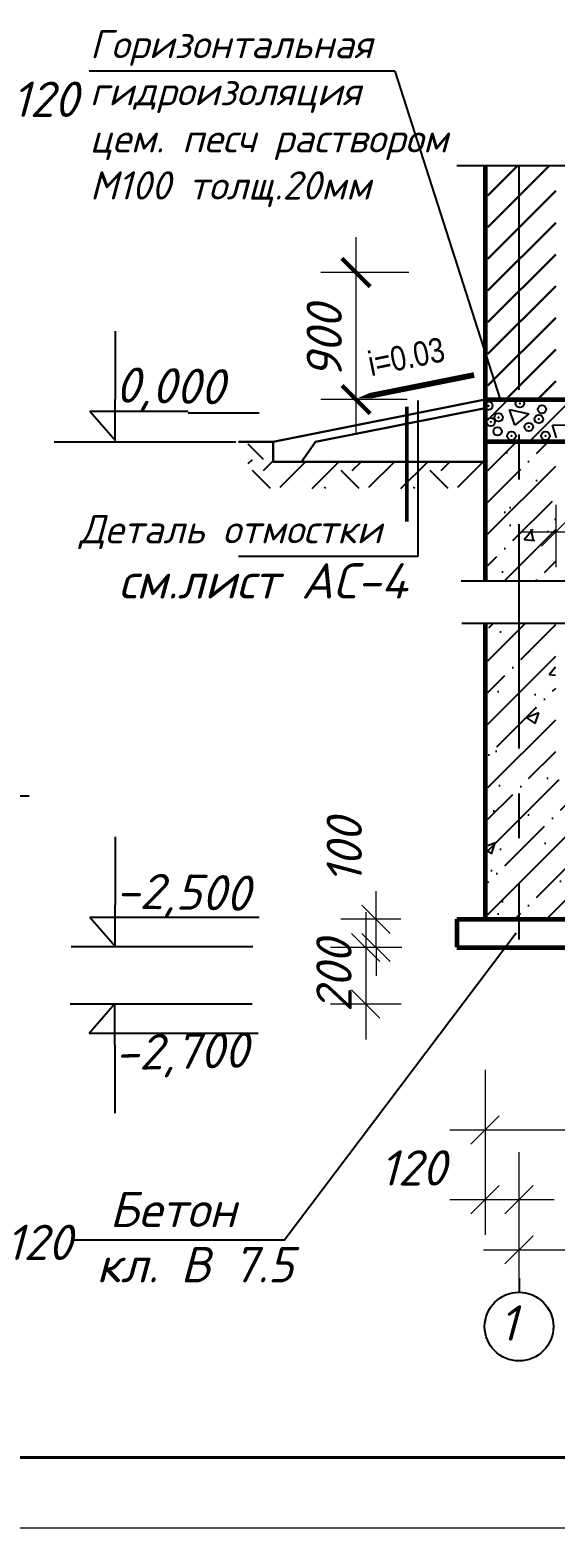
# Model space of a CAD drawing. Extents: x 108150 to 142535, y -18867 to -9422.
# Drawn here: x 140120.5 to 140157.6, y -16094.3 to -15988.3 of the extents above; entities that cross this region are included whole.
import ezdxf

# ---------------------------------------------------------------- set-up
doc = ezdxf.new("R2010")
doc.units = 0
doc.header["$MEASUREMENT"] = 0
doc.header["$PDMODE"] = 32
doc.header["$PDSIZE"] = 0.6
doc.linetypes.add('CENTER', pattern=[50.8, 31.75, -6.35, 6.35, -6.35])
for name, color, linetype, lineweight in [('stena', 7, 'Continuous', 50), ('Выносные', 8, 'Continuous', 15), ('надписи', 2, 'Continuous', 15), ('Основные', 4, 'Continuous', 40), ('Разм.', 8, 'Continuous', 15), ('Размер', 8, 'Continuous', 30), ('РАЗМЕРЫ', 8, 'Continuous', 30), ('Текст', 2, 'Continuous', 15)]:
    doc.layers.add(name, color=color, linetype=linetype, lineweight=lineweight)
for name, color, linetype in [('text', 7, 'Continuous'), ('vsp_lin', 2, 'Continuous'), ('заливка', 44, 'Continuous')]:
    doc.layers.add(name, color=color, linetype=linetype)
doc.styles.add('Centry Gothic', font='ARIALN.TTF')
doc.styles.add('ГОСТ2.5', font='isocpeur.ttf', dxfattribs={"oblique": 15, "height": 2.5})
doc.styles.add('ГОСТ3.5', font='isocpeur.ttf', dxfattribs={"oblique": 15, "height": 3.5})
doc.dimstyles.new('100', dxfattribs={"dimtxt": 3.5, "dimasz": 2, "dimexe": 2.5, "dimexo": 0.5, "dimgap": 1, "dimtad": 1, "dimdec": 0, "dimlfac": 100, "dimtxsty": 'ГОСТ3.5', "dimblk": 'ARCHTICK', "dimcen": 2.5, "dimdle": 2.5, "dimclrd": 256, "dimclre": 256, "dimclrt": 2, "dimadec": 3, "dimazin": 0, "dimtfac": 1, "dimtdec": 0, "dimtmove": 1, "dimatfit": 3, "dimldrblk": 'DOTSMALL', "dimfxl": 1, "dimlwd": -1, "dimlwe": -1, "dimarcsym": 0})
doc.dimstyles.new('50', dxfattribs={"dimtxt": 3.5, "dimasz": 2, "dimexe": 2.5, "dimexo": 1, "dimgap": 1, "dimtad": 1, "dimdec": 0, "dimlfac": 50, "dimtxsty": 'ГОСТ3.5', "dimblk": 'ARCHTICK', "dimcen": 2.5, "dimdle": 2.5, "dimclrd": 256, "dimclre": 256, "dimclrt": 2, "dimadec": 3, "dimazin": 0, "dimtfac": 1, "dimtdec": 0, "dimtmove": 1, "dimatfit": 3, "dimldrblk": 'DOTSMALL', "dimfxl": 1, "dimlwd": -1, "dimlwe": -1, "dimarcsym": 0})

# ---------------------------------------------------------------- blocks, each defined once
blk = doc.blocks.new('_Oblique')
at = {"color": 0, "linetype": 'ByBlock', "lineweight": -2}
blk.add_line((-0.5, -0.5), (0.5, 0.5), dxfattribs=at)
blk = doc.blocks.new('*D4260')
at = {"layer": 'Defpoints', "color": 0, "lineweight": 0, "ltscale": 0.5, "transparency": 16777216}
for p in [(140114.33, -15989.83), (140116.73, -15989.89), (140116.73, -15995.45)]:
    blk.add_point(p, dxfattribs=at)
at = {"layer": 'Разм.', "ltscale": 0.5, "transparency": 16777216}
for p, q in [((140114.33, -15990.83), (140114.33, -15997.95)), ((140116.73, -15990.89), (140116.73, -15997.95)), ((140111.83, -15995.45), (140119.23, -15995.45))]:
    blk.add_line(p, q, dxfattribs=at)
at = {"layer": 'Разм.', "ltscale": 0.5, "transparency": 16777216, "xscale": 2, "yscale": 2, "zscale": 2, "rotation": 180}
blk.add_blockref('_Oblique', (140114.33, -15995.45), dxfattribs=at)
at = {"layer": 'Разм.', "ltscale": 0.5, "transparency": 16777216, "xscale": 2, "yscale": 2, "zscale": 2}
blk.add_blockref('_Oblique', (140116.73, -15995.45), dxfattribs=at)
at = {"layer": 'Разм.', "color": 2, "lineweight": 40, "ltscale": 0.5, "transparency": 16777216, "insert": (140121.56, -15993.2), "char_height": 2.5, "attachment_point": 5, "style": 'ГОСТ2.5'}
blk.add_mtext('120', dxfattribs=at)
blk = doc.blocks.new('_DotSmall')
at = {"color": 0, "linetype": 'ByBlock', "lineweight": 15, "const_width": 0.5}
blk.add_lwpolyline([(-0.0625, 0, 1), (0.0625, 0, 1)], format="xyb", close=True, dxfattribs=at)
blk = doc.blocks.new('*D4274')
at = {"layer": 'Defpoints', "color": 0, "lineweight": 0, "ltscale": 0.5, "transparency": 16777216}
for p in [(140113.87, -16073.9), (140116.29, -16074.09), (140116.29, -16076.37)]:
    blk.add_point(p, dxfattribs=at)
at = {"layer": 'Разм.', "ltscale": 0.5, "transparency": 16777216}
for p, q in [((140113.87, -16074.9), (140113.87, -16078.87)), ((140116.29, -16075.09), (140116.29, -16078.87)), ((140111.37, -16076.37), (140118.79, -16076.37))]:
    blk.add_line(p, q, dxfattribs=at)
at = {"layer": 'Разм.', "ltscale": 0.5, "transparency": 16777216, "xscale": 2, "yscale": 2, "zscale": 2, "rotation": 180}
blk.add_blockref('_Oblique', (140113.87, -16076.37), dxfattribs=at)
at = {"layer": 'Разм.', "ltscale": 0.5, "transparency": 16777216, "xscale": 2, "yscale": 2, "zscale": 2}
blk.add_blockref('_Oblique', (140116.29, -16076.37), dxfattribs=at)
at = {"layer": 'Разм.', "color": 2, "lineweight": 40, "ltscale": 0.5, "transparency": 16777216, "insert": (140121.12, -16074.12), "char_height": 2.5, "attachment_point": 5, "style": 'ГОСТ2.5'}
blk.add_mtext('120', dxfattribs=at)
blk = doc.blocks.new('*D4279')
at = {"layer": 'Defpoints', "color": 0, "lineweight": 0, "ltscale": 0.5, "transparency": 16777216}
for p in [(140155.09, -16069.96), (140190.28, -16071.23), (140190.28, -16074.65)]:
    blk.add_point(p, dxfattribs=at)
at = {"layer": 'Разм.', "ltscale": 0.5, "transparency": 16777216}
for p, q in [((140155.09, -16070.96), (140155.09, -16077.15)), ((140190.28, -16072.23), (140190.28, -16077.15)), ((140152.59, -16074.65), (140192.78, -16074.65))]:
    blk.add_line(p, q, dxfattribs=at)
at = {"layer": 'Разм.', "ltscale": 0.5, "transparency": 16777216, "xscale": 2, "yscale": 2, "zscale": 2, "rotation": 180}
blk.add_blockref('_Oblique', (140155.09, -16074.65), dxfattribs=at)
at = {"layer": 'Разм.', "ltscale": 0.5, "transparency": 16777216, "xscale": 2, "yscale": 2, "zscale": 2}
blk.add_blockref('_Oblique', (140190.28, -16074.65), dxfattribs=at)
at = {"layer": 'Разм.', "color": 2, "lineweight": 40, "ltscale": 0.5, "transparency": 16777216, "insert": (140172.69, -16072.4), "char_height": 2.5, "attachment_point": 5, "style": 'ГОСТ2.5'}
blk.add_mtext('1760', dxfattribs=at)
blk = doc.blocks.new('*D4281')
at = {"layer": 'Defpoints', "color": 0, "lineweight": 0, "ltscale": 0.5, "transparency": 16777216}
for p in [(140152.69, -16066.61), (140155.09, -16066.74), (140152.69, -16071.1)]:
    blk.add_point(p, dxfattribs=at)
at = {"layer": 'Разм.', "ltscale": 0.5, "transparency": 16777216}
for p, q in [((140152.69, -16067.61), (140152.69, -16073.6)), ((140155.09, -16067.74), (140155.09, -16073.6)), ((140157.59, -16071.1), (140150.19, -16071.1))]:
    blk.add_line(p, q, dxfattribs=at)
at = {"layer": 'Разм.', "ltscale": 0.5, "transparency": 16777216, "xscale": 2, "yscale": 2, "zscale": 2, "rotation": 180}
blk.add_blockref('_Oblique', (140152.69, -16071.1), dxfattribs=at)
at = {"layer": 'Разм.', "ltscale": 0.5, "transparency": 16777216, "xscale": 2, "yscale": 2, "zscale": 2}
blk.add_blockref('_Oblique', (140155.09, -16071.1), dxfattribs=at)
at = {"layer": 'Разм.', "color": 2, "lineweight": 40, "ltscale": 0.5, "transparency": 16777216, "insert": (140147.6, -16068.85), "char_height": 2.5, "attachment_point": 5, "style": 'ГОСТ2.5'}
blk.add_mtext('120', dxfattribs=at)
blk = doc.blocks.new('*D4283')
at = {"layer": 'Defpoints', "color": 0, "lineweight": 0, "ltscale": 0.5, "transparency": 16777216}
for p in [(140152.69, -16060.92), (140181.88, -16062.53), (140181.88, -16066.16)]:
    blk.add_point(p, dxfattribs=at)
at = {"layer": 'Разм.', "ltscale": 0.5, "transparency": 16777216}
for p, q in [((140152.69, -16061.92), (140152.69, -16068.66)), ((140181.88, -16063.53), (140181.88, -16068.66)), ((140150.19, -16066.16), (140184.38, -16066.16))]:
    blk.add_line(p, q, dxfattribs=at)
at = {"layer": 'Разм.', "ltscale": 0.5, "transparency": 16777216, "xscale": 2, "yscale": 2, "zscale": 2, "rotation": 180}
blk.add_blockref('_Oblique', (140152.69, -16066.16), dxfattribs=at)
at = {"layer": 'Разм.', "ltscale": 0.5, "transparency": 16777216, "xscale": 2, "yscale": 2, "zscale": 2}
blk.add_blockref('_Oblique', (140181.88, -16066.16), dxfattribs=at)
at = {"layer": 'Разм.', "color": 2, "lineweight": 40, "ltscale": 0.5, "transparency": 16777216, "insert": (140167.29, -16063.91), "char_height": 2.5, "attachment_point": 5, "style": 'ГОСТ2.5'}
blk.add_mtext('1460', dxfattribs=at)
blk = doc.blocks.new('*D4285')
at = {"layer": 'Defpoints', "color": 0, "lineweight": 0, "ltscale": 0.5, "transparency": 16777216}
for p in [(140147.8, -16053.25), (140144.25, -16057.25), (140147.76, -16057.25)]:
    blk.add_point(p, dxfattribs=at)
at = {"layer": 'Разм.', "ltscale": 0.5, "transparency": 16777216}
for p, q in [((140144.25, -16050.75), (140144.25, -16059.75)), ((140146.8, -16053.25), (140141.75, -16053.25)), ((140146.76, -16057.25), (140141.75, -16057.25))]:
    blk.add_line(p, q, dxfattribs=at)
at = {"layer": 'Разм.', "ltscale": 0.5, "transparency": 16777216, "xscale": 2, "yscale": 2, "zscale": 2}
for p, rotation in [((140144.25, -16053.25), 90), ((140144.25, -16057.25), 270)]:
    blk.add_blockref('_Oblique', p, dxfattribs=dict(at, rotation=rotation))
at = {"layer": 'Разм.', "color": 2, "lineweight": 40, "ltscale": 0.5, "transparency": 16777216, "insert": (140142, -16055.25), "char_height": 2.5, "attachment_point": 5, "rotation": 90, "style": 'ГОСТ2.5'}
blk.add_mtext('200', dxfattribs=at)
blk = doc.blocks.new('*D4300')
at = {"layer": 'Defpoints', "color": 0, "lineweight": 0, "ltscale": 0.5, "transparency": 16777216}
for p in [(140144.98, -16051.25), (140147.73, -16051.25), (140147.8, -16053.25)]:
    blk.add_point(p, dxfattribs=at)
at = {"layer": 'Разм.', "ltscale": 0.5, "transparency": 16777216}
for p, q in [((140144.98, -16051.25), (140144.98, -16049.25)), ((140146.73, -16051.25), (140142.48, -16051.25)), ((140144.98, -16053.25), (140144.98, -16051.25)), ((140146.8, -16053.25), (140142.48, -16053.25)), ((140144.98, -16053.25), (140144.98, -16055.25))]:
    blk.add_line(p, q, dxfattribs=at)
at = {"layer": 'Разм.', "ltscale": 0.5, "transparency": 16777216, "xscale": 2, "yscale": 2, "zscale": 2}
for p, rotation in [((140144.98, -16051.25), 270), ((140144.98, -16053.25), 90)]:
    blk.add_blockref('_Oblique', p, dxfattribs=dict(at, rotation=rotation))
at = {"layer": 'Разм.', "color": 2, "lineweight": 40, "ltscale": 0.5, "transparency": 16777216, "insert": (140142.73, -16046.42), "char_height": 2.5, "attachment_point": 5, "rotation": 90, "style": 'ГОСТ2.5'}
blk.add_mtext('100', dxfattribs=at)
blk = doc.blocks.new('_ArchTick')
at = {"color": 0, "linetype": 'ByBlock', "const_width": 0.15}
blk.add_lwpolyline([(-0.5, -0.5), (0.5, 0.5)], dxfattribs=at)
blk = doc.blocks.new('*D4301')
at = {"layer": 'Defpoints', "color": 0, "lineweight": 0, "ltscale": 0.5, "transparency": 16777216}
for p in [(140143.56, -16005.46), (140147.79, -16005.46), (140147.67, -16014.46)]:
    blk.add_point(p, dxfattribs=at)
at = {"layer": 'Разм.', "ltscale": 0.5, "transparency": 16777216}
for p, q in [((140143.56, -16016.96), (140143.56, -16002.96)), ((140147.29, -16005.46), (140141.06, -16005.46)), ((140147.17, -16014.46), (140141.06, -16014.46))]:
    blk.add_line(p, q, dxfattribs=at)
at = {"layer": 'Разм.', "ltscale": 0.5, "transparency": 16777216, "xscale": 2, "yscale": 2, "zscale": 2}
for p, rotation in [((140143.56, -16005.46), 90), ((140143.56, -16014.46), 270)]:
    blk.add_blockref('_ArchTick', p, dxfattribs=dict(at, rotation=rotation))
at = {"layer": 'Разм.', "color": 2, "lineweight": 25, "ltscale": 0.5, "transparency": 16777216, "insert": (140141.31, -16010.37), "char_height": 2.5, "attachment_point": 5, "rotation": 90, "style": 'ГОСТ2.5'}
blk.add_mtext('900', dxfattribs=at)
blk = doc.blocks.new('*D4426')
at = {"layer": 'Defpoints', "color": 0, "lineweight": 0, "ltscale": 0.5, "transparency": 16777216}
for p in [(140157.69, -16020.92), (140213.68, -16020.92), (140213.68, -16023.83)]:
    blk.add_point(p, dxfattribs=at)
at = {"layer": 'Разм.', "ltscale": 0.5, "transparency": 16777216}
for p, q in [((140157.69, -16021.92), (140157.69, -16026.33)), ((140213.68, -16021.92), (140213.68, -16026.33)), ((140155.19, -16023.83), (140216.18, -16023.83))]:
    blk.add_line(p, q, dxfattribs=at)
at = {"layer": 'Разм.', "ltscale": 0.5, "transparency": 16777216, "xscale": 2, "yscale": 2, "zscale": 2, "rotation": 180}
blk.add_blockref('_Oblique', (140157.69, -16023.83), dxfattribs=at)
at = {"layer": 'Разм.', "ltscale": 0.5, "transparency": 16777216, "xscale": 2, "yscale": 2, "zscale": 2}
blk.add_blockref('_Oblique', (140213.68, -16023.83), dxfattribs=at)
at = {"layer": 'Разм.', "color": 2, "lineweight": 40, "ltscale": 0.5, "transparency": 16777216, "insert": (140183.26, -16021.58), "char_height": 2.5, "attachment_point": 5, "style": 'ГОСТ2.5'}
blk.add_mtext('2800', dxfattribs=at)

msp = doc.modelspace()

# ---------------------------------------------------------------- hatches: boundary and pattern name
at = {"layer": 'заливка'}
h = msp.add_hatch(dxfattribs=at)
h.set_pattern_fill('ANSI35', color=256, scale=0.5)
h.set_pattern_definition([(45, (101449.1844, -18267.828), (-2.24506403, 2.24506403), []), (45, (101451.4294, -18267.828), (-2.24506403, 2.24506403), [3.96875, -0.79375, 0, -0.79375])])
edge = h.paths.add_edge_path()
edge.add_line((140162.9971, -16043.2341), (140157.6897, -16041.2651))
edge.add_line((140157.6897, -16041.2651), (140157.6897, -16039.9463))
edge.add_line((140157.6897, -16039.9463), (140157.6897, -16030.2887))
edge.add_line((140157.6897, -16030.2887), (140152.8897, -16030.2887))
edge.add_line((140152.8897, -16030.2887), (140152.8897, -16051.252))
edge.add_line((140152.8897, -16051.252), (140181.894, -16051.252))
edge.add_line((140181.894, -16051.252), (140181.8936, -16055.2521))
edge.add_line((140181.8936, -16055.2521), (140218.0799, -16055.255))
edge.add_line((140218.0799, -16055.255), (140218.08, -16030.3364))
edge.add_line((140218.08, -16030.3364), (140213.2803, -16030.3364))
edge.add_line((140213.2803, -16030.3364), (140213.277, -16053.2551))
edge.add_line((140213.277, -16053.2551), (140198.0652, -16053.253))
edge.add_arc((140198.3314, -16006.8295), 46.4242, 251.369723, 269.671396, ccw=False)
edge.add_line((140183.5007, -16050.8211), (140162.9971, -16043.2341))
h.paths.add_polyline_path([(140157.6897, -16017.4566), (140152.8897, -16017.4567), (140152.8897, -16027.287), (140157.6897, -16027.2868)])
h.paths.add_polyline_path([(140218.0801, -16017.4568), (140213.2802, -16017.4568), (140213.2802, -16027.3347), (140218.08, -16027.3347)])
at = {"layer": 'РАЗМЕРЫ'}
h = msp.add_hatch(dxfattribs=at)
h.set_pattern_fill('ANSI31', color=256, scale=0.5, style=0)
h.set_pattern_definition([(45, (101443.1844, -18267.828), (-1.122532015, 1.122532015), [])])
h.paths.add_polyline_path([(140157.6897, -15997.8893), (140152.8897, -15997.8893), (140152.8897, -16014.4565), (140157.6898, -16014.4565)])
at = {"layer": 'РАЗМЕРЫ', "lineweight": 25, "ltscale": 0.5}
h = msp.add_hatch(dxfattribs=at)
h.set_pattern_fill('ANSI31', color=256, style=0)
h.set_pattern_definition([(45, (134902.108, -11886.7882), (-2.245064, 2.245064), [])])
h.paths.add_polyline_path([(140169.7239, -16017.4566), (140169.7239, -16014.4566), (140152.8897, -16014.4565), (140152.8897, -16017.4564)])
h = msp.add_hatch(dxfattribs=at)
h.set_pattern_fill('EARTH', color=256, scale=0.7, angle=45, style=0)
h.set_pattern_definition([(45, (101372.4978, -18542.596), (0, 6.2861793), [4.445, -4.445]), (45, (101371.319, -18541.4174), (0, 6.2861793), [4.445, -4.445]), (45, (101370.1405, -18540.2387), (0, 6.2861793), [4.445, -4.445]), (135, (101370.1405, -18539.453), (-6.2861793, 0), [4.445, -4.445]), (135, (101371.319, -18538.2743), (-6.2861793, 0), [4.445, -4.445]), (135, (101372.4978, -18537.0957), (-6.2861793, 0), [4.445, -4.445])])
h.paths.add_polyline_path([(140152.6897, -16018.8568), (140137.6924, -16018.8567), (140137.6924, -16017.4567), (140135.9368, -16017.4567), (140135.9368, -16020.7506), (140152.6897, -16020.7506)])
h = msp.add_hatch(dxfattribs=at)
h.set_pattern_fill('AR-CONC', color=256, scale=0.05)
h.set_pattern_definition([(50, (101449.184, -18267.828), (9.1092334, -0.7969543), [0.9525, -10.4775]), (355, (101449.184, -18267.828), (-1.762171, 9.5528423), [0.762, -8.3820292]), (100.451445, (101449.9435, -18267.8945), (7.3470624, 8.7558876), [0.8095004, -8.9045122]), (46.1842, (101449.184, -18265.288), (13.553952, -2.1021164), [1.42875, -15.71625]), (96.635558, (101450.314, -18265.463), (11.8702067, 12.3713062), [1.214251, -13.3567804]), (351.18415, (101449.184, -18265.288), (11.8702067, 12.371306), [1.1429984, -12.5729866]), (21, (101450.454, -18265.923), (7.5807196, -5.1132599), [0.9525, -10.4775]), (326, (101450.454, -18265.923), (3.0901014, 9.2093983), [0.762, -8.382]), (71.451445, (101451.086, -18266.349), (10.670821, 4.0961384), [0.8095004, -8.9044969]), (37.5, (101449.1844, -18267.828), (0.15443016, 4.22775194), [0, -8.2804, 0, -8.509, 0, -8.41375]), (7.5, (101449.1844, -18267.828), (3.3409831, 5.00902874), [0, -4.8514, 0, -8.0899, 0, -3.20675]), (327.5, (101446.3523, -18267.828), (6.77952976, -0.2864372), [0, -3.175, 0, -9.906, 0, -13.1445]), (317.5, (101445.082, -18267.828), (7.4064591, 1.27132455), [0, -4.1275, 0, -6.5786, 0, -9.3345])])
edge = h.paths.add_edge_path()
edge.add_line((140162.9971, -16043.2341), (140157.7043, -16041.2651))
edge.add_line((140157.7043, -16041.2651), (140157.6751, -16039.9463))
edge.add_line((140157.6751, -16039.9463), (140157.6897, -16030.2887))
edge.add_line((140157.6897, -16030.2887), (140152.8897, -16030.2887))
edge.add_line((140152.8897, -16030.2887), (140152.8897, -16051.252))
edge.add_line((140152.8897, -16051.252), (140183.894, -16051.252))
edge.add_line((140183.894, -16051.252), (140183.8936, -16055.2521))
edge.add_line((140183.8936, -16055.2521), (140218.0799, -16055.255))
edge.add_line((140218.0799, -16055.255), (140218.08, -16030.3364))
edge.add_line((140218.08, -16030.3364), (140213.2803, -16030.3364))
edge.add_line((140213.2803, -16030.3364), (140213.277, -16053.2551))
edge.add_line((140213.277, -16053.2551), (140198.0652, -16053.253))
edge.add_arc((140198.3314, -16006.8295), 46.4242, 251.369723, 269.671396, ccw=False)
edge.add_line((140183.5007, -16050.8211), (140162.9971, -16043.2341))
h.paths.add_polyline_path([(140157.6897, -16017.4566), (140152.8897, -16017.4567), (140152.8897, -16027.287), (140157.6897, -16027.2868)])
h.paths.add_polyline_path([(140218.0801, -16017.4568), (140213.2802, -16017.4568), (140213.2802, -16027.3347), (140218.08, -16027.3347)])

# ---------------------------------------------------------------- linework, layer by layer
at = {"color": 2}
for p, q in [((140126.5483, -16014.4379), (140126.5483, -16009.6073)), ((140126.5283, -16017.3609), (140126.5283, -16014.4449)), ((140124.7289, -16015.2838), (140126.5319, -16017.3609)), ((140124.7363, -16015.2838), (140131.6885, -16015.2838)), ((140131.6885, -16015.3886), (140136.6974, -16015.3886)), ((140126.5483, -16050.2554), (140126.5483, -16045.4248)), ((140126.5283, -16053.1784), (140126.5283, -16050.2624)), ((140124.7289, -16051.1013), (140126.5319, -16053.1784)), ((140124.7363, -16051.1013), (140131.6885, -16051.1013)), ((140131.6885, -16051.1013), (140136.6974, -16051.1013)), ((140124.6783, -16059.3043), (140126.4812, -16057.2272)), ((140126.4777, -16057.2272), (140126.4777, -16060.1431)), ((140124.6856, -16059.3043), (140131.6378, -16059.3043)), ((140131.6378, -16059.3043), (140136.6468, -16059.3043)), ((140126.4977, -16060.1501), (140126.4977, -16064.9808))]:
    msp.add_line(p, q, dxfattribs=at)
at = {"color": 151, "lineweight": 30}
msp.add_lwpolyline([(140143.6281, -16014.3742, 0, 1.1518, 0), (140146.3953, -16013.8206, 0.4031, 0.4031, 0), (140151.9149, -16012.7164, 0.4031, 0.4031, 0)], format="xyseb", dxfattribs=at)
at = {"layer": 'stena', "linetype": 'Continuous'}
msp.add_line((140147.1594, -16014.984), (140147.1594, -16023.094), dxfattribs=at)
at = {"layer": 'vsp_lin', "linetype": 'Continuous'}
for p, q in [((140147.9365, -16014.5313), (140147.9365, -16025.5624)), ((140147.9365, -16025.5624), (140135.2564, -16025.5624))]:
    msp.add_line(p, q, dxfattribs=at)
at = {"layer": 'Выносные'}
msp.add_line((140423.4138, -16094.346), (140003.4138, -16094.346), dxfattribs=at)
msp.add_line((140423.4138, -16094.346), (140003.4138, -16094.346), dxfattribs=at)
at = {"layer": 'Основные'}
msp.add_line((140418.4138, -16089.346), (140023.4138, -16089.346), dxfattribs=at)
msp.add_line((140418.4138, -16089.346), (140023.4138, -16089.346), dxfattribs=at)
at = {"layer": 'Размер', "color": 1, "linetype": 'ByBlock', "lineweight": 25, "ltscale": 0.5}
msp.add_circle((140155.093, -16080.0856), 2.431, dxfattribs=at)
at = {"layer": 'РАЗМЕРЫ', "lineweight": 25, "ltscale": 0.5}
for p, q in [((140146.2985, -15991.2212), (140124.6695, -15991.2212)), ((140146.2985, -15991.2212), (140153.76, -16014.4565)), ((140150.7039, -15997.8893), (140171.7722, -15997.8893)), ((140154.4141, -16015.1612), (140155.7806, -16015.4799)), ((140154.8014, -16016.2765), (140154.4141, -16015.1612)), ((140155.7806, -16015.4799), (140154.8014, -16016.2765)), ((140157.4694, -16016.2595), (140158.3822, -16016.2438)), ((140157.737, -16017.156), (140157.4694, -16016.2595)), ((140152.6897, -16017.4564), (140190.4849, -16017.4566)), ((140151.0038, -16027.287), (140188.9201, -16027.287)), ((140151.0555, -16030.2887), (140188.9201, -16030.2887)), ((140138.4647, -16073.9679), (140154.8901, -16052.2034)), ((140155.0929, -16076.6457), (140155.093, -16077.6546))]:
    msp.add_line(p, q, dxfattribs=at)
at = {"layer": 'РАЗМЕРЫ', "color": 1, "lineweight": 60, "ltscale": 0.5}
for p, q in [((140152.6897, -15997.8893), (140152.6897, -16027.287)), ((140152.6897, -16014.4565), (140218.6801, -16014.4568)), ((140218.6801, -16017.4568), (140152.6897, -16017.4567)), ((140152.6897, -16030.2887), (140152.6897, -16051.252)), ((140150.6897, -16051.252), (140150.6892, -16053.2322)), ((140150.6897, -16051.252), (140181.894, -16051.252)), ((140150.6897, -16053.252), (140179.894, -16053.252))]:
    msp.add_line(p, q, dxfattribs=at)
at = {"layer": 'РАЗМЕРЫ', "color": 8, "linetype": 'CENTER', "lineweight": 25, "ltscale": 0.5}
msp.add_line((140155.0898, -15997.8893), (140155.0897, -16052.6835), dxfattribs=at)
at = {"layer": 'РАЗМЕРЫ', "lineweight": 30, "ltscale": 0.5}
for p, q in [((140152.6897, -16014.4565), (140137.6924, -16017.4567)), ((140152.6897, -16015.0565), (140140.6924, -16017.4566)), ((140137.6924, -16017.4567), (140137.6924, -16018.8567)), ((140139.6924, -16018.8567), (140140.6924, -16017.4566)), ((140137.6924, -16018.8567), (140152.6897, -16018.8567))]:
    msp.add_line(p, q, dxfattribs=at)
at = {"layer": 'РАЗМЕРЫ', "color": 2, "lineweight": 25, "ltscale": 0.5}
for p, q in [((140122.1934, -16017.4567), (140135.0583, -16017.4567)), ((140123.396, -16053.1694), (140136.2608, -16053.1694)), ((140123.3454, -16057.2362), (140136.2102, -16057.2362))]:
    msp.add_line(p, q, dxfattribs=at)
at = {"layer": 'РАЗМЕРЫ', "linetype": 'CENTER', "lineweight": 25, "ltscale": 0.5}
msp.add_line((140047.4156, -16042.5115), (140122.8253, -16042.5195), dxfattribs=at)
at = {"layer": 'РАЗМЕРЫ', "color": 8, "lineweight": 25, "ltscale": 0.5}
msp.add_line((140138.4647, -16073.9679), (140123.5913, -16073.9679), dxfattribs=at)
at = {"layer": 'РАЗМЕРЫ', "lineweight": 30, "ltscale": 0.5}
msp.add_lwpolyline([(140137.6924, -16017.4567), (140135.2371, -16017.4567)], dxfattribs=at)
at = {"layer": 'РАЗМЕРЫ', "lineweight": 25, "ltscale": 0.5}
for centre in [(140156.7171, -16015.1513), (140153.576, -16016.7183)]:
    msp.add_circle(centre, 0.2954, dxfattribs=at)
for p in [(140152.9272, -16014.8909), (140155.1501, -16014.7286), (140153.0897, -16016.0419), (140153.6507, -16015.7172), (140156.4936, -16015.8353), (140154.5595, -16017.0305), (140155.785, -16016.396), (140156.9662, -16017.0305)]:
    msp.add_point(p, dxfattribs=at)

# ---------------------------------------------------------------- texts
at = {"color": 2, "insert": (140124.73, -15988.2946), "char_height": 2, "width": 30.777393, "attachment_point": 1, "style": 'ГОСТ2.5'}
msp.add_mtext('Горизонтальная гидроизоляция\\Pцем. песч раствором М100 толщ.20мм', dxfattribs=at)
at = {"layer": 'text', "color": 151, "linetype": 'ByBlock', "style": 'Centry Gothic'}
msp.add_text('i=0.03', height=1.72772, rotation=11.587389, dxfattribs=at).set_placement((140144.6221, -16012.8065))
at = {"layer": 'надписи', "ltscale": 3, "style": 'ГОСТ2.5', "oblique": 15}
msp.add_text('1', height=2.5, dxfattribs=at).set_placement((140153.7092, -16081.082))
at = {"layer": 'Текст', "style": 'ГОСТ2.5', "oblique": 15}
for s, rotation, p in [('0,000', 358.906136, (140126.5283, -16014.66)), ('-2,500', 358.906136, (140126.5283, -16050.4775)), ('-2,700', 1.093864, (140126.5159, -16061.9277))]:
    msp.add_text(s, height=2.5, rotation=rotation, dxfattribs=at).set_placement(p)
for s, height, p in [('Деталь отмостки', 2, (140123.986, -16024.6358)), ('см.лист АС-4', 2.5, (140126.7563, -16028.5448)), ('Бетон ', 2.5, (140126.1189, -16073.0412)), ('кл. В 7.5', 2.5, (140125.1986, -16076.9503))]:
    msp.add_text(s, height=height, dxfattribs=at).set_placement(p)

# ---------------------------------------------------------------- dimensions: what is measured, and where the dimension line sits
at = {"layer": 'Разм.', "color": 1, "lineweight": 40, "ltscale": 0.5}
for base, p1, p2, angle, picture, middle in [((140116.7295, -15995.4474), (140114.3313, -15989.8326), (140116.7295, -15989.8879), 180, '*D4260', (140121.5644, -15995.4474)), ((140144.9778, -16051.252), (140147.8004, -16053.252), (140147.7272, -16051.252), 90, '*D4300', (140144.9778, -16046.4171)), ((140144.25, -16057.252), (140147.8004, -16053.252), (140147.7638, -16057.252), 90, '*D4285', (140144.25, -16055.252))]:
    dim = msp.add_linear_dim(base=base, p1=p1, p2=p2, angle=angle, dimstyle='50', override={"dimtxsty": 'ГОСТ2.5', "dimblk1": 'Oblique', "dimblk2": 'Oblique', "dimsah": 1}, dxfattribs=at)
    dim.commit()
    dim.dimension.update_dxf_attribs({"geometry": picture, "text_midpoint": middle, "dimtype": 160})
at = {"layer": 'Разм.', "color": 8, "lineweight": 25, "ltscale": 0.5}
dim = msp.add_linear_dim(base=(140143.5561, -16005.4564), p1=(140147.6713, -16014.4565), p2=(140147.7857, -16005.4564), angle=90, dimstyle='100', override={"dimtxsty": 'ГОСТ2.5'}, dxfattribs=at)
dim.commit()
dim.dimension.update_dxf_attribs({"geometry": '*D4301', "text_midpoint": (140143.5561, -16010.3702), "dimtype": 160})
at = {"layer": 'Разм.', "color": 1, "lineweight": 40, "ltscale": 0.5}
dim = msp.add_linear_dim(base=(140213.6802, -16023.8287), p1=(140157.6897, -16020.9167), p2=(140213.6802, -16020.9165), dimstyle='50', override={"dimtxsty": 'ГОСТ2.5', "dimblk1": 'Oblique', "dimblk2": 'Oblique', "dimsah": 1}, dxfattribs=at)
dim.commit()
dim.dimension.update_dxf_attribs({"geometry": '*D4426', "text_midpoint": (140183.257, -16023.8287), "dimtype": 160})
dim = msp.add_linear_dim(base=(140181.8847, -16066.1563), p1=(140152.6897, -16060.9166), p2=(140181.8847, -16062.5258), dimstyle='50', override={"dimtxsty": 'ГОСТ2.5', "dimblk1": 'Oblique', "dimblk2": 'Oblique', "dimsah": 1}, dxfattribs=at)
dim.commit()
dim.dimension.update_dxf_attribs({"geometry": '*D4283', "text_midpoint": (140167.2872, -16063.9063)})
for base, p1, p2, picture, middle in [((140152.6897, -16071.1007), (140155.0929, -16066.74), (140152.6897, -16066.6101), '*D4281', (140147.6048, -16071.1007)), ((140116.2886, -16076.3682), (140113.8693, -16073.9029), (140116.2886, -16074.0928), '*D4274', (140121.1208, -16076.3682))]:
    dim = msp.add_linear_dim(base=base, p1=p1, p2=p2, text='120', dimstyle='50', override={"dimtxsty": 'ГОСТ2.5', "dimblk1": 'Oblique', "dimblk2": 'Oblique', "dimsah": 1}, dxfattribs=at)
    dim.commit()
    dim.dimension.update_dxf_attribs({"geometry": picture, "text_midpoint": middle, "dimtype": 160})
dim = msp.add_linear_dim(base=(140190.2781, -16074.6546), p1=(140155.0929, -16069.9622), p2=(140190.2781, -16071.2266), text='1760', dimstyle='50', override={"dimtxsty": 'ГОСТ2.5', "dimblk1": 'Oblique', "dimblk2": 'Oblique', "dimsah": 1}, dxfattribs=at)
dim.commit()
dim.dimension.update_dxf_attribs({"geometry": '*D4279', "text_midpoint": (140172.6855, -16072.4046)})

doc.saveas('drawing.dxf')
